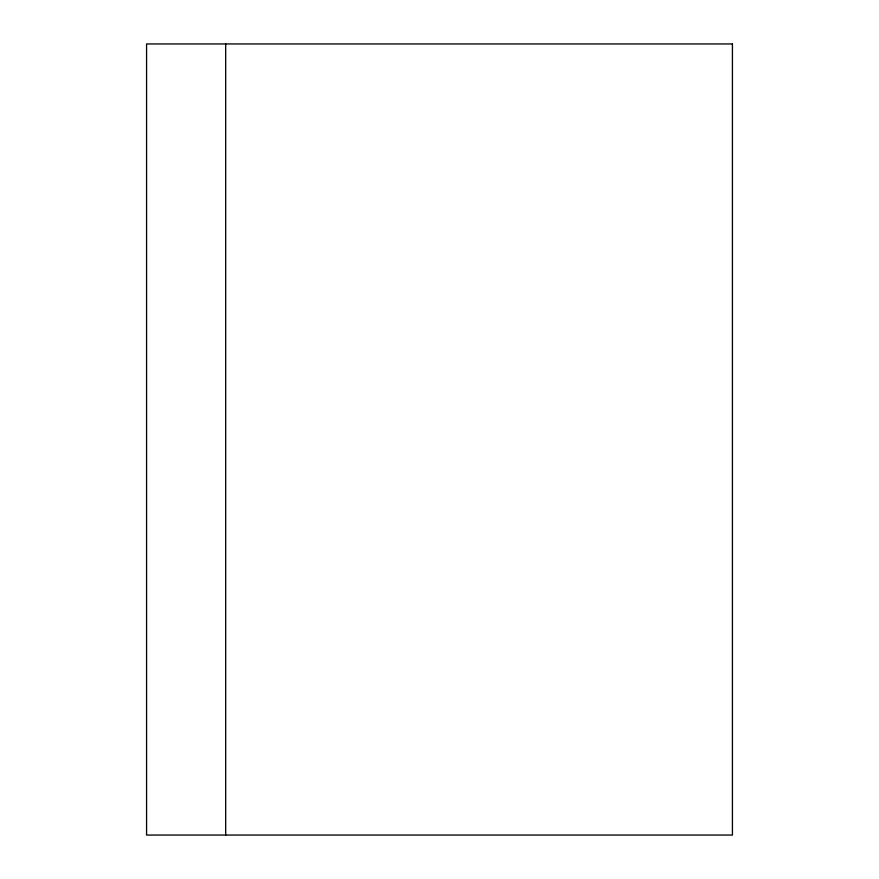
<?xml version="1.0" encoding="UTF-8"?>
<svg xmlns="http://www.w3.org/2000/svg" width="879" height="879" viewBox="0 0 879 879"><rect width="100%" height="100%" fill="white"/><g stroke="black" fill="none" stroke-linecap="round" stroke-linejoin="round"><path stroke-width="1.32" d="M225.683 43.95L225.683 835.05M732.427 43.95L146.573 43.95L146.573 835.05L732.427 835.05L732.427 43.95"/></g></svg>
